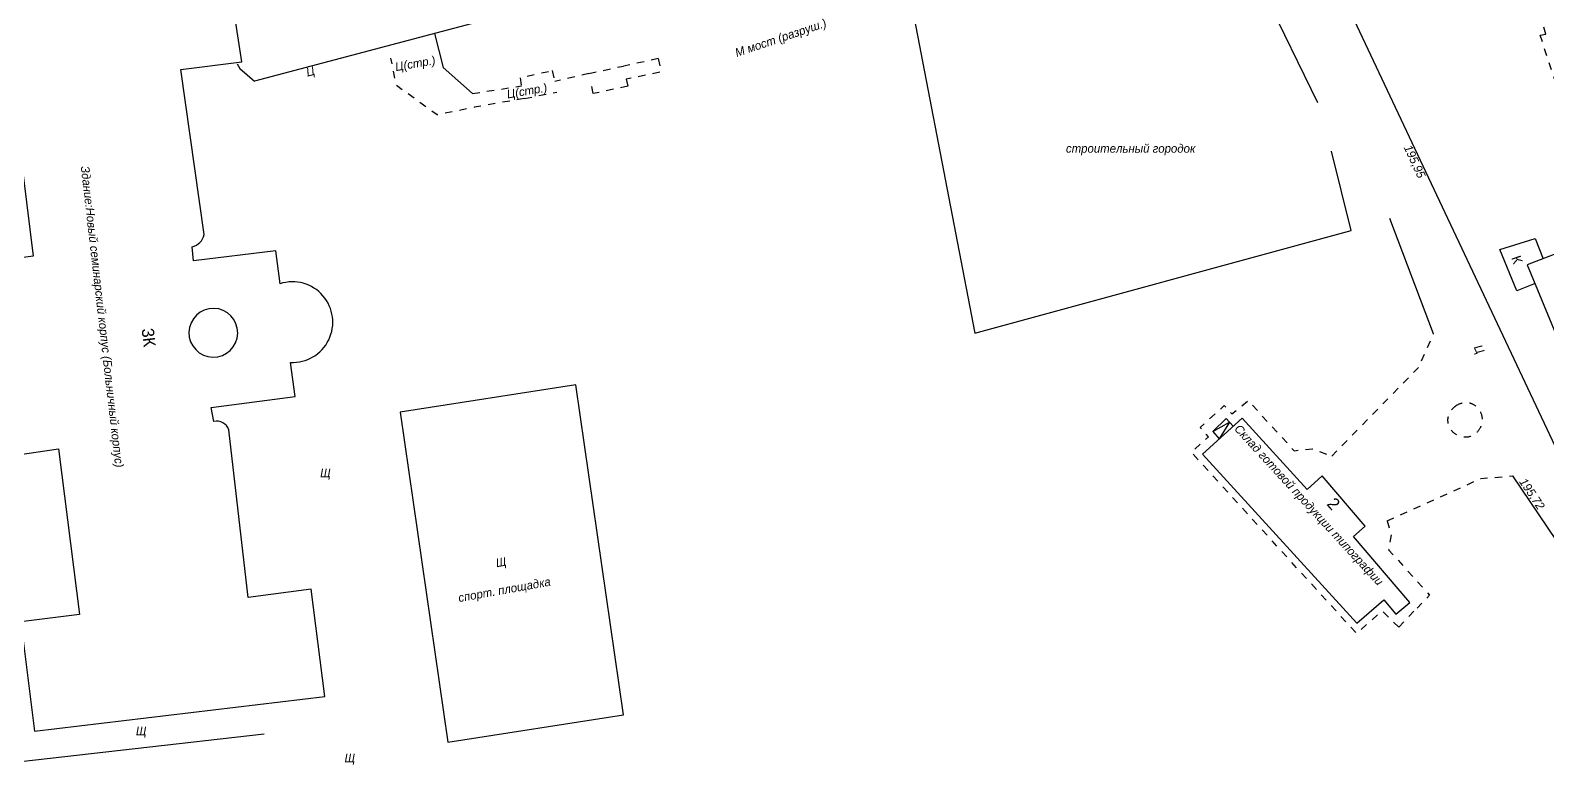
# Model space of a CAD drawing. Header units: metres. Extents: x 2227888 to 2228620, y 529759 to 530801.
# Drawn here: x 2227999 to 2228154.6, y 530224.7 to 530300.7 of the extents above; entities that cross this region are included whole.
import ezdxf

# ---------------------------------------------------------------- set-up
doc = ezdxf.new("R2010")
doc.units = ezdxf.units.M
doc.header["$LTSCALE"] = 0.5
for name, pattern in [('189_3', [3, 1.5, -1.5]), ('22', [3, 2, -1]), ('24', [3, 1.5, -1.5]), ('366', [2, 0.5, -1.5]), ('CONTI', [0])]:
    doc.linetypes.add(name, pattern=pattern)
for name, color, linetype in [('ЗДАНИЯ_ЖИЛЫЕ', 252, 'CONTI'), ('КУЛЬТ_РИТУАЛ', 252, 'CONTI'), ('ОГРАЖДЕНИЯ', 252, 'CONTI'), ('СКЛАДСКИЕ', 252, 'CONTI'), ('СООРУЖЕНИЯ', 252, 'CONTI'), ('ТРОТУАРЫ', 252, 'CONTI')]:
    doc.layers.add(name, color=color, linetype=linetype)
doc.styles.get("Standard").update_dxf_attribs({"font": '', "height": 0.875})
doc.styles.add('БМ431', font='', dxfattribs={"height": 0.875})
doc.styles.add('древний курсив', font='', dxfattribs={"height": 0.875})
doc.styles.add('рубленый', font='', dxfattribs={"height": 1})
doc.styles.get('Standard').set_extended_font_data('Bm431', italic=True)
doc.styles.get('БМ431').set_extended_font_data('Bm431', italic=True)
doc.styles.get('древний курсив').set_extended_font_data('D431', italic=True)
doc.styles.get('рубленый').set_extended_font_data('P131')
doc.linetypes.add('122_kl', pattern='A,1,-2,6,-0.5,-0.2,["Кл",Standard,S=2,R=0,X=-0.1,Y=-1],-2,-2,6,-2,6,-2,6', length=35.7)
doc.linetypes.add('280', pattern='A,2,[9,GUGK.shx,S=0.25,R=0,X=0,Y=0.5],2,0', length=4)
doc.linetypes.add('474_1', pattern='A,1.5,[4,GUGK.shx,S=1,R=0,X=0,Y=-0.5],-0.5,[5,GUGK.shx,S=0.3,R=45,X=0,Y=0.5],0.001,-0.5,0.5', length=3.001)
doc.linetypes.add('476_3', pattern='A,5,[5,GUGK.shx,S=0.6,R=0,X=0,Y=0],0.01,[5,GUGK.shx,S=0.6,R=90,X=0,Y=0],5,[5,GUGK.shx,S=0.6,R=180,X=0,Y=0],0.01,[5,GUGK.shx,S=0.6,R=270,X=0,Y=0]', length=10.02)

msp = doc.modelspace()

# ---------------------------------------------------------------- linework, layer by layer
at = {"layer": 'ЗДАНИЯ_ЖИЛЫЕ', "linetype": '24', "flags": 128}
for points in [[(2228139.36, 530239.41), (2228137.65, 530241.07), (2228135.02, 530238.77), (2228118.08, 530257.36), (2228119.84, 530258.96), (2228118.98, 530259.91), (2228121.45, 530262.16), (2228122.23, 530261.3), (2228123.9, 530262.67), (2228128.62, 530257.52), (2228130.5, 530257.72), (2228132.47, 530256.96)], [(2228138.16, 530250.33), (2228138.58, 530248.88), (2228138.31, 530247.36), (2228142.52, 530242.7), (2228141.23, 530241.38)], [(2228139.36, 530239.41), (2228141.23, 530241.38)]]:
    msp.add_lwpolyline(points, dxfattribs=at)
at = {"layer": 'КУЛЬТ_РИТУАЛ', "linetype": 'Continuous'}
for points, elevation in [([(2228118.35, 530321.74), (2228118.35, 530321.74), (2228118.35, 530321.74), (2228110.65, 530319.88), (2228110.65, 530319.88), (2228076.87, 530310.02), (2228021.95, 530295.45), (2228021.95, 530295.45)], 0.44), ([(2228020.18, 530297.23), (2228020.45, 530296.74), (2228021.95, 530295.45)], 202.5)]:
    msp.add_lwpolyline(points, dxfattribs=dict(at, elevation=elevation))
at = {"layer": 'КУЛЬТ_РИТУАЛ', "linetype": '24', "extrusion": (-2.03036e-17, 5.69296e-17, -1), "elevation": 0}
msp.add_lwpolyline([(-2228161.37, 530280.12), (-2228158.95, 530289.08), (-2228157.15, 530295.58), (-2228155.5, 530295.2), (-2228153.85, 530300.17), (-2228154.45, 530300.26), (-2228153.79, 530302.52), (-2228152.43, 530302.11), (-2228148.84, 530314.42), (-2228150.77, 530314.99)], dxfattribs=at)
at = {"layer": 'КУЛЬТ_РИТУАЛ', "linetype": 'Continuous'}
for points in [[(2228024.16, 530278.05), (2228015.69, 530277.02), (2228015.56, 530278.44, 0.301727), (2228016.79, 530279.72), (2228014.42, 530296.66), (2228020.67, 530297.44), (2228018.92, 530308.83), (2228013.4, 530308.11), (2228013.27, 530308.98), (2227995.64, 530306.76)], [(2227997.43, 530257.05), (2228001.85, 530257.71), (2228004, 530240.71), (2227997.98, 530239.95), (2227999.38, 530228.74), (2228029.18, 530232.3), (2228027.77, 530243.31), (2228021.33, 530242.45), (2228019.33, 530259.67, 0.387764), (2228017.79, 530260.53), (2228017.51, 530261.95), (2228026.15, 530263.09), (2228025.65, 530266.58, 1.199141), (2228024.59, 530274.66), (2228024.16, 530278.05)]]:
    msp.add_lwpolyline(points, format="xyb", dxfattribs=at)
msp.add_lwpolyline([(2227997.22, 530294.12), (2227999.26, 530277.48), (2227994.87, 530276.91)], dxfattribs=at)
at = {"layer": 'КУЛЬТ_РИТУАЛ', "extrusion": (-2.03036e-17, 5.69296e-17, -1), "elevation": 0}
msp.add_lwpolyline([(-2228169.06, 530282.98), (-2228152.54, 530276.59), (-2228159.96, 530258.63), (-2228176.26, 530265.56)], dxfattribs=at)
at = {"layer": 'КУЛЬТ_РИТУАЛ', "linetype": 'Continuous', "lineweight": 25, "elevation": 0}
msp.add_lwpolyline([(2228153.33, 530274.68), (2228151.46, 530273.94), (2228149.73, 530278.16), (2228153.33, 530279.3), (2228154.16, 530277.21)], dxfattribs=at)
at = {"layer": 'КУЛЬТ_РИТУАЛ', "linetype": 'Continuous', "extrusion": (0.001121, 0.000187186, 0.999999)}
msp.add_ellipse((2228017.74, 530269.63), major_axis=(-1.77, 1.77, 0), ratio=1, start_param=3.906542, end_param=10.189727, dxfattribs=at)
at = {"layer": 'ОГРАЖДЕНИЯ', "linetype": '474_1', "flags": 128}
for points in [[(2228087.49, 530313.12), (2228095.86, 530269.58), (2228134.46, 530280.14)], [(2228131.04, 530293.23), (2228125.61, 530304.42), (2228116.97, 530302.55), (2228115.53, 530302.55)], [(2228134.46, 530280.14), (2228132.46, 530288.28)]]:
    msp.add_lwpolyline(points, dxfattribs=at)
at = {"layer": 'ОГРАЖДЕНИЯ', "linetype": '476_3', "elevation": 200.92, "flags": 128}
msp.add_lwpolyline([(2228054.92, 530264.28), (2228036.91, 530261.47), (2228041.79, 530227.62), (2228059.81, 530230.43)], close=True, dxfattribs=at)
at = {"layer": 'ОГРАЖДЕНИЯ', "linetype": '280', "flags": 128}
msp.add_lwpolyline([(2227994.86, 530232.11), (2227996.48, 530225.47), (2228022.96, 530228.47)], dxfattribs=at)
at = {"layer": 'СКЛАДСКИЕ', "flags": 128}
for points in [[(2228123.27, 530260.87), (2228119.21, 530257.17), (2228135.05, 530239.83)], [(2228120.28, 530259.48), (2228121.63, 530260.84), (2228122.36, 530260.04)], [(2228120.28, 530259.48), (2228122, 530260.44), (2228120.94, 530258.75)], [(2228120.28, 530259.48), (2228120.94, 530258.75)], [(2228140.49, 530241.93), (2228134.72, 530248.72), (2228135.89, 530249.77), (2228131.49, 530254.93), (2228129.94, 530253.53), (2228123.27, 530260.87)], [(2228135.05, 530239.83), (2228137.83, 530242.22), (2228139.06, 530240.75), (2228140.49, 530241.93)]]:
    msp.add_lwpolyline(points, dxfattribs=at)
at = {"layer": 'ТРОТУАРЫ', "linetype": '189_3'}
for p, q in [((2228056.28, 530296.24, 196.12), (2228059.81, 530297, 196.12)), ((2228060.1, 530295.64, 194.93), (2228060.25, 530294.93, 196.12)), ((2228056.72, 530294.17, 196.12), (2228056.55, 530295.03, 196.15)), ((2228060.25, 530294.93, 196.12), (2228056.72, 530294.17, 196.12))]:
    msp.add_line(p, q, dxfattribs=at)
at = {"layer": 'ТРОТУАРЫ', "flags": 128}
msp.add_lwpolyline([(2228187.27, 530207.97), (2228179.01, 530221.4), (2228166.33, 530240.57), (2228155.72, 530257.33), (2228134.24, 530302.92), (2228132.74, 530307.11, -0.253824), (2228133.76, 530314.68), (2228141.53, 530321.93, 0.202419), (2228142.72, 530323.67), (2228141.05, 530327.81)], format="xyb", dxfattribs=at)
at = {"layer": 'ТРОТУАРЫ', "linetype": '280', "flags": 128}
msp.add_lwpolyline([(2228040.43, 530300.35), (2228041.33, 530296.84), (2228044.33, 530294.19)], dxfattribs=at)
at = {"layer": 'ТРОТУАРЫ', "linetype": '189_3', "flags": 128}
for points, elevation in [([(2228049.62, 530293.67), (2228044.53, 530292.77), (2228040.69, 530291.99), (2228036.52, 530295), (2228035.96, 530297.81)], 197.45), ([(2228063.39, 530297.76), (2228059.81, 530297)], 194.93), ([(2228063.39, 530297.76), (2228063.65, 530296.4), (2228060.1, 530295.64)], 194.93), ([(2228049.36, 530295.04), (2228049.24, 530295.83), (2228052.49, 530296.53)], 197.3), ([(2228052.49, 530296.53), (2228052.76, 530295.41)], 197.18), ([(2228056.28, 530296.24), (2228052.79, 530295.41)], 196.12), ([(2228044.33, 530294.19), (2228049.37, 530294.96)], 198.88), ([(2228049.67, 530293.68), (2228052.99, 530294.32)], 197.45)]:
    msp.add_lwpolyline(points, dxfattribs=dict(at, elevation=elevation))
at = {"layer": 'ТРОТУАРЫ', "flags": 128}
for points in [[(2228142.92, 530269.51), (2228138.42, 530281.35)], [(2228151.02, 530254.93), (2228161.76, 530239.03), (2228175.66, 530217.74), (2228181.24, 530208.66), (2228196.56, 530183.28)]]:
    msp.add_lwpolyline(points, dxfattribs=at)
at = {"layer": 'ТРОТУАРЫ', "linetype": '189_3', "flags": 128}
for points in [[(2228132.47, 530256.96), (2228141.4, 530266.08), (2228142.92, 530269.51)], [(2228138.16, 530250.33), (2228147.78, 530254.68), (2228151.02, 530254.93)]]:
    msp.add_lwpolyline(points, dxfattribs=at)
msp.add_lwpolyline([(2228145.19, 530262.12, -0.133154), (2228146.04, 530262.46, -0.141799), (2228146.89, 530262.33, -0.160785), (2228147.69, 530261.57, -0.157997), (2228147.89, 530260.46, -0.126698), (2228147.54, 530259.61, -0.127026), (2228146.83, 530259.04, -0.16395), (2228145.84, 530258.94, -0.144562), (2228144.86, 530259.49, -0.227587), (2228144.41, 530260.85, -0.217522), (2228145.19, 530262.12)], format="xyb", dxfattribs=at)

# ---------------------------------------------------------------- texts
at = {"layer": 'ЗДАНИЯ_ЖИЛЫЕ', "style": 'рубленый'}
msp.add_text('2', height=1.25, rotation=311.9483, dxfattribs=at).set_placement((2228131.89, 530252.01))
at = {"layer": 'КУЛЬТ_РИТУАЛ'}
for s, height, rotation, style, p in [('Ц', 0.875, 15.0934, 'БМ431', (2228027.4, 530295.91)), ('Здание:Новый семинарский корпус (Больничный корпус)', 0.875, 276.5436, 'БМ431', (2228004.14, 530286.69)), ('3К', 1.25, 277.0297, 'рубленый', (2228010.38, 530270.01))]:
    msp.add_text(s, height=height, rotation=rotation, dxfattribs=dict(at, style=style)).set_placement(p)
at = {"layer": 'ОГРАЖДЕНИЯ', "linetype": '22', "style": 'БМ431'}
msp.add_text('строительный городок', height=0.875, dxfattribs=at).set_placement((2228105.21, 530288.11))
at = {"layer": 'СКЛАДСКИЕ', "style": 'БМ431'}
msp.add_text('Склад готовой продукции типографии', height=0.875, rotation=312.5655, dxfattribs=at).set_placement((2228122.42, 530259.72))
at = {"layer": 'СООРУЖЕНИЯ', "linetype": '122_kl', "style": 'рубленый'}
msp.add_text('К', height=1, rotation=288.6657, dxfattribs=at).set_placement((2228150.88, 530277.34))
at = {"layer": 'ТРОТУАРЫ', "linetype": '366', "style": 'БМ431'}
msp.add_text('М мост (разруш.)', height=0.875, rotation=18.6129, dxfattribs=at).set_placement((2228071.44, 530297.93))
at = {"layer": 'ТРОТУАРЫ', "linetype": '474_1', "style": 'БМ431'}
for p in [(2228036.48, 530296.48), (2228047.94, 530293.67)]:
    msp.add_text('Ц(стр.)', height=0.875, rotation=9.8706, dxfattribs=at).set_placement(p)
at = {"layer": 'ТРОТУАРЫ', "linetype": '280'}
for s, rotation, style, p in [('195,95', 294.6587, 'древний курсив', (2228139.85, 530288.65)), ('Ц', 295.0714, 'БМ431', (2228147.03, 530268.14)), ('195,72', 303.8432, 'древний курсив', (2228151.67, 530254.34)), ('Щ', 10.2474, 'БМ431', (2228046.8, 530245.56)), ('спорт. площадка', 10.2474, 'БМ431', (2228042.95, 530241.98))]:
    msp.add_text(s, height=0.875, rotation=rotation, dxfattribs=dict(at, style=style)).set_placement(p)
at = {"layer": 'ТРОТУАРЫ', "linetype": '366', "style": 'БМ431'}
for p in [(2228028.7, 530254.8), (2228028.7, 530254.8), (2228009.8, 530228.32), (2228009.8, 530228.32), (2228031.2, 530225.55)]:
    msp.add_text('Щ', height=0.875, dxfattribs=at).set_placement(p)

doc.saveas('drawing.dxf')
